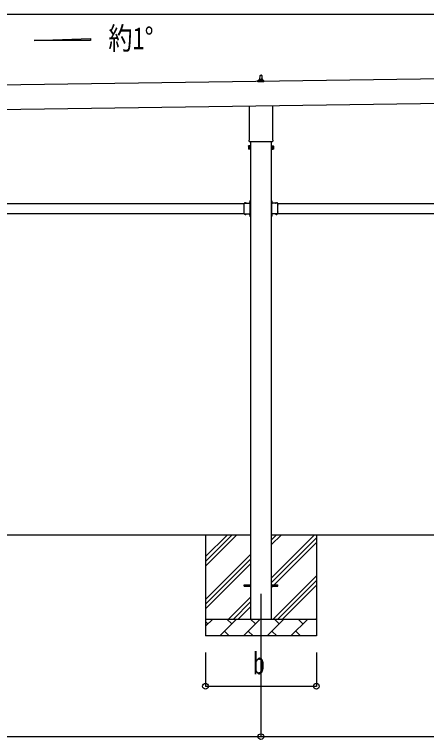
# Model space of a CAD drawing. Units: millimetres, scale not verified. Extents: x -16820 to 16820, y -11880 to 11880.
# Drawn here: x -5191 to -2737, y -6281 to -1966 of the extents above; entities that cross this region are included whole.
import ezdxf
from ezdxf.enums import TextEntityAlignment as Align

# ---------------------------------------------------------------- set-up
doc = ezdxf.new("R2010")
doc.units = ezdxf.units.MM
doc.header["$LTSCALE"] = 50
for name, color, linetype in [('0-2_USER1', 3, 'Continuous'), ('0-4_YKK_12', 2, 'Continuous'), ('0-5_YKK_13', 4, 'Continuous'), ('0-6_YKK_A1', 4, 'Continuous'), ('0-7_YKK_D', 6, 'Continuous')]:
    doc.layers.add(name, color=color, linetype=linetype)
doc.styles.add('ＭＳ ゴシック', font='')
doc.styles.get('ＭＳ ゴシック').set_extended_font_data('MS Gothic')

msp = doc.modelspace()

# ---------------------------------------------------------------- linework, layer by layer
at = {"layer": '0-4_YKK_12'}
msp.add_line((-3723.42, -5414), (-3723.42, -5914), dxfattribs=at)
at = {"layer": '0-5_YKK_13'}
for p, q in [((-3729.42, -2351.88), (-3728.69, -2328.36)), ((-3727.69, -2327.38), (-3719.15, -2327.38)), ((-3718.15, -2328.36), (-3717.42, -2351.88)), ((-3741.67, -2367.38), (-3741.67, -2359.67)), ((-3705.17, -2367.38), (-3741.67, -2367.38)), ((-3741.29, -2358.88), (-3705.55, -2358.88)), ((-3740.91, -2358.7), (-3734.19, -2357.07)), ((-3733.8, -2356.88), (-3713.04, -2356.88)), ((-3733.42, -2356.1), (-3733.42, -2351.88)), ((-3732.42, -2351.88), (-3714.42, -2351.88)), ((-3713.42, -2356.1), (-3713.42, -2351.88)), ((-3705.94, -2358.7), (-3712.66, -2357.07)), ((-3705.17, -2367.38), (-3705.17, -2359.67)), ((-3791.72, -2711.37), (-3791.72, -2510.72)), ((-3655.12, -2508.77), (-3655.12, -2711.37)), ((-3793.42, -2720.14), (-3793.42, -2714.64)), ((-3653.42, -2714.64), (-3653.42, -2720.14)), ((-3797.42, -2749.64), (-3796.66, -2748.33)), ((-3797.42, -2749.64), (-3797.42, -2766.64)), ((-3790.42, -2753.24), (-3796.66, -2753.24)), ((-3655.48, -2723.64), (-3791.36, -2723.64)), ((-3656.42, -2753.24), (-3650.18, -2753.24)), ((-3649.42, -2749.64), (-3650.18, -2748.33)), ((-3649.42, -2749.64), (-3649.42, -2766.64)), ((-3797.42, -2766.64), (-3796.66, -2767.96)), ((-3790.42, -2763.05), (-3796.66, -2763.05)), ((-3790.42, -2767.96), (-3796.66, -2767.96)), ((-3787.92, -2767.34), (-3790.42, -2767.34)), ((-3658.92, -2767.34), (-3656.42, -2767.34)), ((-3656.42, -2763.05), (-3650.18, -2763.05)), ((-3656.42, -2767.96), (-3650.18, -2767.96)), ((-3649.42, -2766.64), (-3650.18, -2767.96)), ((-3823.92, -3099.29), (-3823.92, -3088.9)), ((-3823.92, -3088.9), (-3787.52, -3088.9)), ((-3823.92, -3141.29), (-3823.92, -3100.71)), ((-3820.66, -3088.04), (-3820.66, -3088.2)), ((-3819.96, -3088.9), (-3811.89, -3088.9)), ((-3817.05, -3088.9), (-3818.37, -3086.24)), ((-3814.8, -3088.9), (-3813.47, -3086.24)), ((-3811.19, -3088.04), (-3811.19, -3088.2)), ((-3791.62, -3081), (-3785.92, -3081)), ((-3787.92, -3090.5), (-3790.92, -3090.5)), ((-3787.52, -3079.87), (-3790.18, -3078.55)), ((-3787.52, -3082.13), (-3790.18, -3083.45)), ((-3788.38, -3076.27), (-3788.22, -3076.27)), ((-3788.38, -3085.74), (-3788.22, -3085.74)), ((-3787.92, -3099.29), (-3787.92, -3092.5)), ((-3787.92, -3141.29), (-3787.92, -3100.71)), ((-3787.52, -3073.5), (-3785.92, -3073.5)), ((-3787.52, -3090.46), (-3787.52, -3073.5)), ((-3787.52, -3076.97), (-3787.52, -3085.04)), ((-3785.92, -3078), (-3787.52, -3078)), ((-3787.52, -3079), (-3785.92, -3079)), ((-3787.52, -3083), (-3785.92, -3083)), ((-3785.92, -3084), (-3787.52, -3084)), ((-3659.32, -3073.5), (-3660.92, -3073.5)), ((-3660.92, -3078), (-3659.32, -3078)), ((-3659.32, -3079), (-3660.92, -3079)), ((-3655.22, -3081), (-3660.92, -3081)), ((-3659.32, -3083), (-3660.92, -3083)), ((-3660.92, -3084), (-3659.32, -3084)), ((-3659.32, -3090.46), (-3659.32, -3073.5)), ((-3659.32, -3076.97), (-3659.32, -3085.04)), ((-3659.32, -3079.87), (-3656.66, -3078.55)), ((-3659.32, -3082.13), (-3656.66, -3083.45)), ((-3622.92, -3088.9), (-3659.32, -3088.9)), ((-3658.92, -3090.5), (-3655.92, -3090.5)), ((-3658.92, -3099.29), (-3658.92, -3092.5)), ((-3658.92, -3141.29), (-3658.92, -3100.71)), ((-3658.46, -3076.27), (-3658.62, -3076.27)), ((-3658.46, -3085.74), (-3658.62, -3085.74)), ((-3635.66, -3088.04), (-3635.66, -3088.2)), ((-3626.89, -3088.9), (-3634.96, -3088.9)), ((-3632.05, -3088.9), (-3633.37, -3086.24)), ((-3629.8, -3088.9), (-3628.47, -3086.24)), ((-3626.19, -3088.04), (-3626.19, -3088.2)), ((-3622.92, -3099.29), (-3622.92, -3088.9)), ((-3622.92, -3141.29), (-3622.92, -3100.71)), ((-3823.92, -3153.1), (-3823.92, -3142.71)), ((-3787.92, -3149.5), (-3787.92, -3142.71)), ((-3658.92, -3149.5), (-3658.92, -3142.71)), ((-3622.92, -3153.1), (-3622.92, -3142.71)), ((-3823.92, -3153.1), (-3787.52, -3153.1)), ((-3820.66, -3153.96), (-3820.66, -3153.8)), ((-3819.96, -3153.1), (-3811.89, -3153.1)), ((-3817.05, -3153.1), (-3818.37, -3155.76)), ((-3814.8, -3153.1), (-3813.47, -3155.76)), ((-3811.19, -3153.96), (-3811.19, -3153.8)), ((-3790.92, -3151.5), (-3787.92, -3151.5)), ((-3787.52, -3159.87), (-3790.18, -3158.55)), ((-3787.52, -3162.13), (-3790.18, -3163.45)), ((-3788.38, -3156.27), (-3788.22, -3156.27)), ((-3788.38, -3165.74), (-3788.22, -3165.74)), ((-3787.52, -3168.5), (-3787.52, -3151.54)), ((-3787.52, -3156.97), (-3787.52, -3165.04)), ((-3787.52, -3159), (-3785.92, -3159)), ((-3787.52, -3163), (-3785.92, -3163)), ((-3787.52, -3168.5), (-3785.92, -3168.5)), ((-3659.32, -3159), (-3660.92, -3159)), ((-3659.32, -3163), (-3660.92, -3163)), ((-3659.32, -3168.5), (-3660.92, -3168.5)), ((-3659.32, -3168.5), (-3659.32, -3151.54)), ((-3622.92, -3153.1), (-3659.32, -3153.1)), ((-3659.32, -3156.97), (-3659.32, -3165.04)), ((-3659.32, -3159.87), (-3656.66, -3158.55)), ((-3659.32, -3162.13), (-3656.66, -3163.45)), ((-3655.92, -3151.5), (-3658.92, -3151.5)), ((-3658.46, -3156.27), (-3658.62, -3156.27)), ((-3658.46, -3165.74), (-3658.62, -3165.74)), ((-3635.66, -3153.96), (-3635.66, -3153.8)), ((-3626.89, -3153.1), (-3634.96, -3153.1)), ((-3632.05, -3153.1), (-3633.37, -3155.76)), ((-3629.8, -3153.1), (-3628.47, -3155.76)), ((-3626.19, -3153.96), (-3626.19, -3153.8)), ((-3823.42, -5359.5), (-3785.92, -5359.5)), ((-3823.42, -5368.5), (-3823.42, -5359.5)), ((-3823.42, -5368.5), (-3785.92, -5368.5)), ((-3660.92, -5359.5), (-3623.42, -5359.5)), ((-3660.92, -5368.5), (-3623.42, -5368.5)), ((-3623.42, -5368.5), (-3623.42, -5359.5))]:
    msp.add_line(p, q, dxfattribs=at)
for points in [[(-3790.42, -2767.96), (-3790.42, -2748.33), (-3796.66, -2748.33)], [(-3790.42, -2767.34), (-3790.42, -2748.94), (-3787.92, -2748.94)], [(-3656.42, -2767.34), (-3656.42, -2748.94), (-3658.92, -2748.94)], [(-3656.42, -2767.96), (-3656.42, -2748.33), (-3650.18, -2748.33)], [(-3787.92, -3092.5), (-3790.92, -3092.5), (-3790.92, -3088.9)], [(-3785.92, -3088.5), (-3785.92, -3082.5), (-3785.92, -3079.5), (-3785.92, -3073.5)], [(-3660.92, -3088.5), (-3660.92, -3082.5), (-3660.92, -3079.5), (-3660.92, -3073.5)], [(-3658.92, -3092.5), (-3655.92, -3092.5), (-3655.92, -3088.9)], [(-3787.92, -3149.5), (-3790.92, -3149.5), (-3790.92, -3153.1)], [(-3658.92, -3149.5), (-3655.92, -3149.5), (-3655.92, -3153.1)], [(-3785.92, -3168.5), (-3785.92, -3162.5), (-3785.92, -3159.5), (-3785.92, -3153.5)], [(-3660.92, -3168.5), (-3660.92, -3162.5), (-3660.92, -3159.5), (-3660.92, -3153.5)]]:
    msp.add_lwpolyline(points, dxfattribs=at)
for points in [[(-3787.92, -2768.64), (-3787.92, -2747.64), (-3785.92, -2747.64), (-3785.92, -2768.64)], [(-3658.92, -2768.64), (-3658.92, -2747.64), (-3660.92, -2747.64), (-3660.92, -2768.64)]]:
    msp.add_lwpolyline(points, close=True, dxfattribs=at)
for centre, radius, start, end in [((-3727.69, -2328.38), 1, 90, 178.60509), ((-3719.15, -2328.38), 1, 1.39491, 90), ((-3740.67, -2359.67), 1, 103.62699, 180), ((-3734.42, -2356.1), 1, 283.62699, 0), ((-3729.34, -2352.52), 4.13, 90, 171.17633), ((-3732.42, -2352.88), 1, 90, 180), ((-3720.09, -2351.88), 4.83, 133.60282, 180), ((-3726.75, -2351.88), 4.83, 0, 46.39718), ((-3717.51, -2352.52), 4.13, 8.82367, 90), ((-3714.42, -2352.88), 1, 0, 90), ((-3712.42, -2356.1), 1, 180, 256.37301), ((-3706.17, -2359.67), 1, 0, 76.37301), ((-3789.42, -2714.64), 4, 125.09963, 180), ((-3657.42, -2714.64), 4, 0, 54.90037), ((-3793.08, -2750.78), 4.34, 145.61575, 214.38425), ((-3781.18, -2758.14), 16.24, 162.41205, 197.58795), ((-3789.42, -2720.14), 4, 180, 194.47751), ((-3789.42, -2720.14), 4, 194.47751, 241.04498), ((-3657.42, -2720.14), 4, 298.95502, 345.52249), ((-3657.42, -2720.14), 4, 345.52249, 0), ((-3653.77, -2750.78), 4.34, 325.61575, 34.38425), ((-3665.66, -2758.14), 16.24, 342.41205, 17.58795), ((-3793.08, -2765.5), 4.34, 145.61575, 214.38425), ((-3653.77, -2765.5), 4.34, 325.61575, 34.38425), ((-3824.62, -3100), 1, 314.427, 45.573), ((-3819.96, -3088.2), 0.7, 180, 270), ((-3819.79, -3088.04), 0.862, 129.12355, 180), ((-3815.92, -3092.8), 7, 90, 129.12355), ((-3815.92, -3092.8), 7, 50.87645, 90), ((-3811.89, -3088.2), 0.7, 270, 0), ((-3812.05, -3088.04), 0.862, 0, 50.87645), ((-3783.62, -3081), 7, 140.87645, 180), ((-3783.62, -3081), 7, 180, 219.12355), ((-3788.38, -3077.13), 0.862, 90, 140.87645), ((-3788.38, -3084.87), 0.862, 219.12355, 270), ((-3788.22, -3076.97), 0.7, 0, 90), ((-3788.22, -3085.04), 0.7, 270, 0), ((-3787.22, -3100), 1, 134.427, 225.573), ((-3787.92, -3088.5), 2, 270, 0), ((-3658.92, -3088.5), 2, 180, 270), ((-3658.62, -3076.97), 0.7, 90, 180), ((-3658.62, -3085.04), 0.7, 180, 270), ((-3659.62, -3100), 1, 314.427, 45.573), ((-3658.46, -3077.13), 0.862, 39.12355, 90), ((-3658.46, -3084.87), 0.862, 270, 320.87645), ((-3663.22, -3081), 7, 0, 39.12355), ((-3663.22, -3081), 7, 320.87645, 0), ((-3634.96, -3088.2), 0.7, 180, 270), ((-3634.79, -3088.04), 0.862, 129.12355, 180), ((-3630.92, -3092.8), 7, 90, 129.12355), ((-3630.92, -3092.8), 7, 50.87645, 90), ((-3626.89, -3088.2), 0.7, 270, 0), ((-3627.05, -3088.04), 0.862, 0, 50.87645), ((-3622.22, -3100), 1, 134.427, 225.573), ((-3824.62, -3142), 1, 314.427, 45.573), ((-3787.22, -3142), 1, 134.427, 225.573), ((-3659.62, -3142), 1, 314.427, 45.573), ((-3622.22, -3142), 1, 134.427, 225.573), ((-3819.96, -3153.8), 0.7, 90, 180), ((-3819.79, -3153.96), 0.862, 180, 230.87645), ((-3815.92, -3149.2), 7, 230.87645, 270), ((-3815.92, -3149.2), 7, 270, 309.12355), ((-3811.89, -3153.8), 0.7, 0, 90), ((-3812.05, -3153.96), 0.862, 309.12355, 0), ((-3783.62, -3161), 7, 140.87645, 180), ((-3783.62, -3161), 7, 180, 219.12355), ((-3788.38, -3157.13), 0.862, 90, 140.87645), ((-3788.38, -3164.87), 0.862, 219.12355, 270), ((-3788.22, -3156.97), 0.7, 0, 90), ((-3788.22, -3165.04), 0.7, 270, 0), ((-3787.92, -3153.5), 2, 0, 90), ((-3658.92, -3153.5), 2, 90, 180), ((-3658.62, -3156.97), 0.7, 90, 180), ((-3658.62, -3165.04), 0.7, 180, 270), ((-3658.46, -3157.13), 0.862, 39.12355, 90), ((-3658.46, -3164.87), 0.862, 270, 320.87645), ((-3663.22, -3161), 7, 0, 39.12355), ((-3663.22, -3161), 7, 320.87645, 0), ((-3634.96, -3153.8), 0.7, 90, 180), ((-3634.79, -3153.96), 0.862, 180, 230.87645), ((-3630.92, -3149.2), 7, 230.87645, 270), ((-3630.92, -3149.2), 7, 270, 309.12355), ((-3626.89, -3153.8), 0.7, 0, 90), ((-3627.05, -3153.96), 0.862, 309.12355, 0)]:
    msp.add_arc(centre, radius, start, end, dxfattribs=at)
at = {"layer": '0-6_YKK_A1'}
for p, q in [((-5074.17, -2120.18), (-4738.17, -2107.76)), ((-4738.17, -2107.76), (-4738.17, -2120.18)), ((-4738.17, -2120.18), (-5074.17, -2120.18)), ((-2233.48, -2343.44), (-7620.52, -2420.37)), ((-7618.45, -2565.39), (-2231.41, -2488.43)), ((-3785.92, -2723.64), (-3785.92, -5564)), ((-3660.92, -5564), (-3660.92, -2723.64)), ((-6622.92, -3091), (-3823.92, -3091)), ((-3622.92, -3091), (-823.92, -3091)), ((-6622.92, -3151), (-3823.92, -3151)), ((-3790.92, -3151), (-3786.42, -3151)), ((-3655.92, -3151), (-3660.42, -3151)), ((-3622.92, -3151), (-823.92, -3151)), ((-3785.92, -5064), (-6660.92, -5064)), ((-4053.42, -5064), (-4053.42, -5664)), ((-4053.42, -5249.05), (-3868.37, -5064)), ((-4053.42, -5220.77), (-3896.65, -5064)), ((-4053.42, -5192.48), (-3924.94, -5064)), ((-785.92, -5064), (-3660.92, -5064)), ((-3660.92, -5319.1), (-3405.82, -5064)), ((-3660.92, -5121.11), (-3603.81, -5064)), ((-3660.92, -5092.82), (-3632.1, -5064)), ((-3660.92, -5347.38), (-3393.42, -5079.88)), ((-3393.42, -5064), (-3393.42, -5664)), ((-3660.92, -5375.67), (-3393.42, -5108.17)), ((-4053.42, -5447.04), (-3785.92, -5179.54)), ((-4053.42, -5475.32), (-3785.92, -5207.82)), ((-4053.42, -5503.61), (-3785.92, -5236.11)), ((-3651.26, -5564), (-3393.42, -5306.16)), ((-3622.98, -5564), (-3393.42, -5334.44)), ((-3594.69, -5564), (-3393.42, -5362.73)), ((-3915.82, -5564), (-3785.92, -5434.1)), ((-3887.54, -5564), (-3785.92, -5462.38)), ((-3859.25, -5564), (-3785.92, -5490.67)), ((-4053.42, -5564), (-3393.42, -5564)), ((-4053.42, -5606.89), (-4010.53, -5564)), ((-3969.11, -5664), (-3869.11, -5564)), ((-3897.66, -5592.55), (-3926.21, -5564)), ((-3827.68, -5664), (-3727.68, -5564)), ((-3756.24, -5592.55), (-3784.79, -5564)), ((-3686.26, -5664), (-3586.26, -5564)), ((-3614.82, -5592.55), (-3643.37, -5564)), ((-3544.84, -5664), (-3444.84, -5564)), ((-3473.4, -5592.55), (-3501.95, -5564)), ((-3396.71, -5564), (-3393.42, -5560.72)), ((-4039.08, -5592.55), (-4053.42, -5578.21)), ((-3940.55, -5635.45), (-3912, -5664)), ((-3799.13, -5635.45), (-3770.58, -5664)), ((-3657.71, -5635.45), (-3629.16, -5664)), ((-3516.29, -5635.45), (-3487.74, -5664)), ((-3393.42, -5664), (-4053.42, -5664))]:
    msp.add_line(p, q, dxfattribs=at)
for points in [[(-3790.92, -3091), (-3786.42, -3091), (-3786.42, -3151)], [(-3655.92, -3091), (-3660.42, -3091), (-3660.42, -3151)]]:
    msp.add_lwpolyline(points, dxfattribs=at)
at = {"layer": '0-7_YKK_D'}
for p, q in [((2983, -1965.89), (-7438.01, -1965.89)), ((-4053.42, -5764), (-4053.42, -5965)), ((-3723.42, -5764), (-3723.42, -6265)), ((-3723.42, -5764), (-3723.42, -6265)), ((-3393.42, -5764), (-3393.42, -5965)), ((-4053.42, -5964), (-3393.42, -5964)), ((-6723.42, -6264), (-3723.42, -6264)), ((-3723.42, -6264), (-723.42, -6264))]:
    msp.add_line(p, q, dxfattribs=at)
for centre in [(-4053.42, -5964), (-3393.42, -5964), (-3723.42, -6264), (-3723.42, -6264)]:
    msp.add_circle(centre, 17, dxfattribs=at)

# ---------------------------------------------------------------- texts
at = {"layer": '0-2_USER1', "style": 'ＭＳ ゴシック', "width": 0.8}
msp.add_text('約1°', height=132, dxfattribs=at).set_placement((-4631.95, -2212.96), align=Align.BOTTOM_LEFT)
at = {"layer": '0-7_YKK_D', "style": 'ＭＳ ゴシック', "width": 0.8}
msp.add_text('b', height=132, dxfattribs=at).set_placement((-3771.42, -5932), align=Align.BOTTOM_LEFT)

doc.saveas('drawing.dxf')
